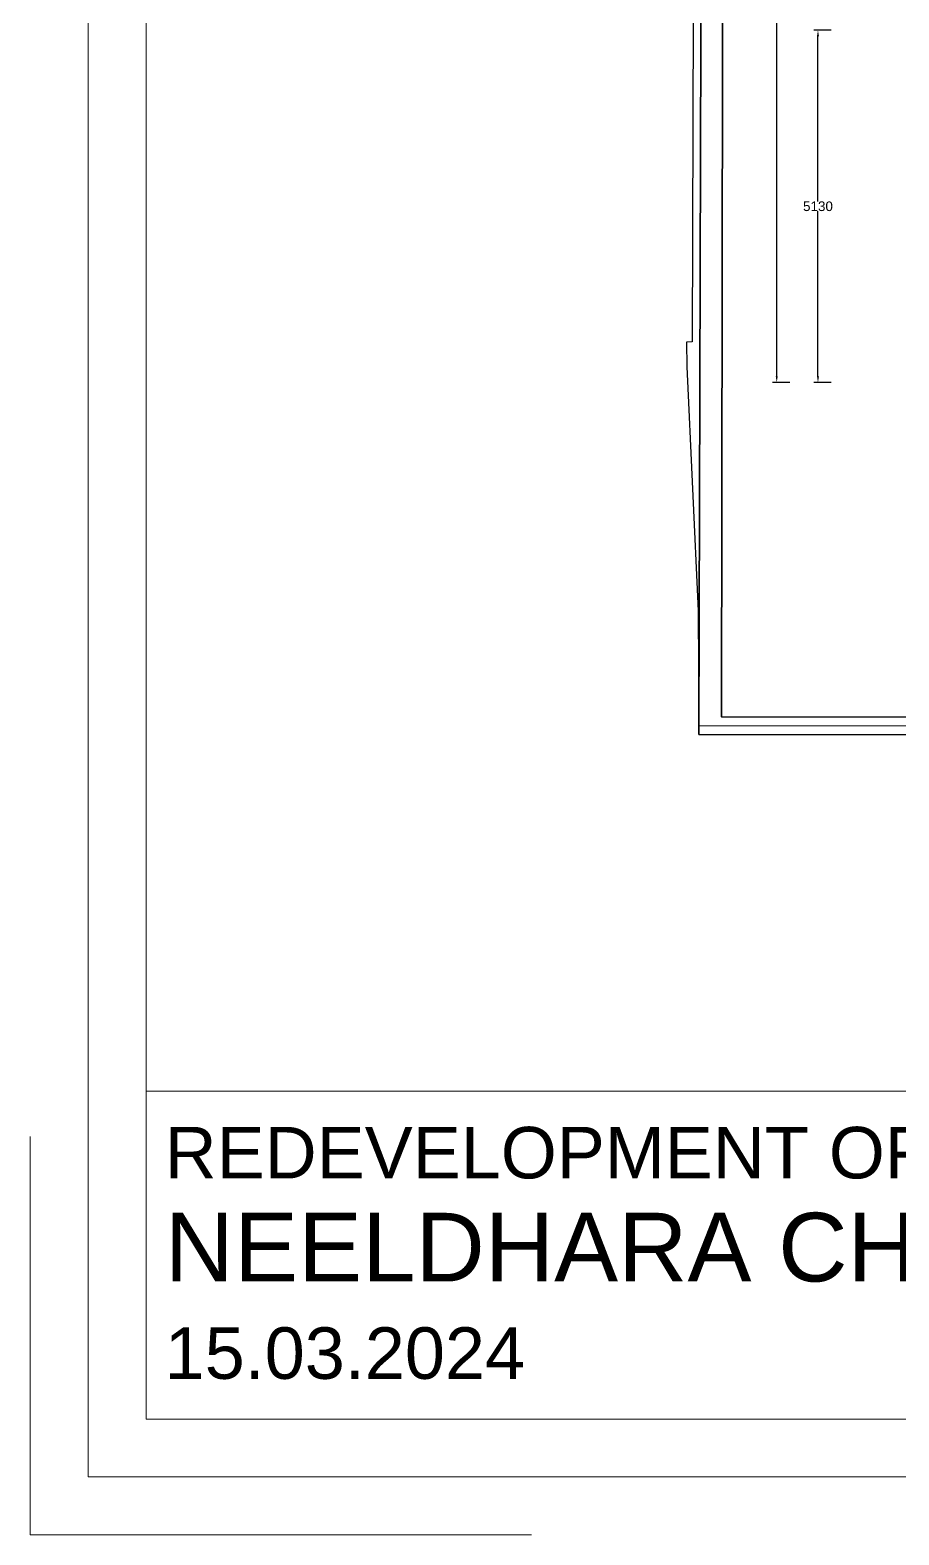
# Model space of a CAD drawing. Header units: millimetres. Extents: x 0 to 125073, y 0 to 71249.
# Drawn here: x 46992 to 59631, y 14795 to 36699 of the extents above; entities that cross this region are included whole.
import ezdxf

# ---------------------------------------------------------------- set-up
doc = ezdxf.new("R2010")
doc.units = ezdxf.units.MM
for name, color, linetype, lineweight in [('boundary', 20, 'Continuous', 25), ('DA_DRG BORDER', 54, 'Continuous', 18), ('DA_TEXT', 140, 'Continuous', 9), ('DA_WALL', 7, 'Continuous', 35)]:
    doc.layers.add(name, color=color, linetype=linetype, lineweight=lineweight)
doc.layers.add('PROP-DIM', color=2, linetype='CONTINUOUS')
doc.styles.get("Standard").update_dxf_attribs({"font": 'arial.ttf'})
doc.dimstyles.get("Standard").update_dxf_attribs({"dimtxt": 140, "dimasz": 90, "dimexe": 60, "dimexo": 60, "dimgap": 0.09, "dimtad": 1, "dimtih": 1, "dimtoh": 1, "dimdec": 4, "dimdsep": 46, "dimtxsty": 'Standard', "dimcen": 0.09, "dimazin": 3, "dimtfac": 1, "dimtdec": 4, "dimtmove": 0, "dimatfit": 3, "dimfxl": 1, "dimtolj": 1})

# ---------------------------------------------------------------- blocks, each defined once
blk = doc.blocks.new('Q34TQ34T4T444')
at = {"layer": 'boundary'}
blk.add_lwpolyline([(-59296, -21642), (-59325, -31184), (-59407, -31188), (-59405, -31549), (-59405, -31549), (-59405, -31549), (-59238, -35097), (-59229, -36769), (-59229, -36769), (-59229, -36769), (-38705, -36789), (-28372, -36770), (-28411, -33162), (-28468, -18451)], dxfattribs=at)
at = {"layer": 'DA_WALL'}
blk.add_lwpolyline([(-59228, -36899), (-38705, -36919), (-28241, -36899), (-28281, -33161), (-28338, -18576), (-22719, -18398), (-18332, -18590), (-8845, -18639), (52, -18631), (42, 176), (-3076, 1038), (-7905, 2462), (-13229, 2426), (-23008, 2411), (-26644, 2440), (-28540, 2484), (-39182, 2167), (-44944, 2013), (-44944, 2104), (-59118, 1905), (-59228, -36899)], dxfattribs=at)
blk.add_lwpolyline([(-58840, 1653), (-58899, -36640), (-38705, -36659), (-28503, -36640), (-28541, -33163), (-28599, -18325), (-22718, -18138), (-18325, -18330), (-8845, -18379), (-268, -18371), (-263, -9728), (-297, 0), (-3147, 788), (-7942, 2202), (-13228, 2166), (-23009, 2151), (-26648, 2180), (-28539, 2224), (-39174, 1907), (-45202, 1746), (-45203, 1840)], close=True, dxfattribs=at)
blk = doc.blocks.new('FHSDFGHSDNH')
at = {"layer": 'DA_DRG BORDER', "ltscale": 2000}
for points in [[(-53208, 700680), (23187, 700680), (23187, 645912), (-53208, 645912)], [(-52365, 699837), (22344, 699837), (22344, 646755), (-52365, 646755)]]:
    blk.add_lwpolyline(points, close=True, dxfattribs=at)
at = {"layer": 'DA_DRG BORDER'}
for points in [[(22344, 651530), (-52365, 651530)], [(-46758, 645069), (-54051, 645069), (-54051, 650867)]]:
    blk.add_lwpolyline(points, dxfattribs=at)
at = {"layer": 'DA_TEXT', "insert": (-52094, 651008), "char_height": 750, "attachment_point": 1}
blk.add_mtext_dynamic_manual_height_columns('REDEVELOPMENT OF\\P{\\H1.33333x;NEELDHARA CHS\\P\\H0.75x;15.03.2024}', width=14172.78, gutter_width=3750, heights=[-3630], dxfattribs=at)
blk = doc.blocks.new('_CLOSEDFILLED')
at = {"color": 0, "linetype": 'BYBLOCK'}
blk.add_solid([(-1, 0.16), (0, 0), (-1, -0.16)], dxfattribs=at)
blk = doc.blocks.new('*D1')
for p, q in [((58044, 57249), (57794, 57249)), ((57854, 44479.0675), (57854, 57159)), ((57854, 31659), (57854, 44338.9325)), ((58044, 31569), (57794, 31569))]:
    blk.add_line(p, q)
at = {"layer": 'Defpoints'}
for p in [(58104, 57249), (57854, 31569), (58104, 31569)]:
    blk.add_point(p, dxfattribs=at)
at = {"layer": 'PROP-DIM', "xscale": 90, "yscale": 90}
for p, rotation in [((57854, 57249), 90), ((57854, 31569), 270)]:
    blk.add_blockref('_CLOSEDFILLED', p, dxfattribs=dict(at, rotation=rotation))
at = {"layer": 'PROP-DIM', "insert": (57854, 44409), "char_height": 140, "attachment_point": 5}
blk.add_mtext('25680', dxfattribs=at)
blk = doc.blocks.new('*D2')
for p, q in [((58644, 36699), (58394, 36699)), ((58454, 34204.0675), (58454, 36609)), ((58454, 31659), (58454, 34063.9325)), ((58644, 31569), (58394, 31569))]:
    blk.add_line(p, q)
at = {"layer": 'Defpoints'}
for p in [(58704, 36699), (58454, 31569), (58704, 31569)]:
    blk.add_point(p, dxfattribs=at)
at = {"layer": 'PROP-DIM', "xscale": 90, "yscale": 90}
for p, rotation in [((58454, 36699), 90), ((58454, 31569), 270)]:
    blk.add_blockref('_CLOSEDFILLED', p, dxfattribs=dict(at, rotation=rotation))
at = {"layer": 'PROP-DIM', "insert": (58454, 34134), "char_height": 140, "attachment_point": 5}
blk.add_mtext('5130', dxfattribs=at)

msp = doc.modelspace()

# ---------------------------------------------------------------- block references
for name, p in [('FHSDFGHSDNH', (101042.82231, -630273.79667)), ('Q34TQ34T4T444', (115949.05898, 63344.49216))]:
    msp.add_blockref(name, p)

# ---------------------------------------------------------------- dimensions: what is measured, and where the dimension line sits
at = {"layer": 'PROP-DIM'}
for base, p1, p2, picture, middle in [((57854, 31569), (58104, 31569), (58104, 57249), '*D1', (57854, 44409)), ((58454, 31569), (58704, 31569), (58704, 36699), '*D2', (58454, 34134))]:
    dim = msp.add_linear_dim(base=base, p1=p1, p2=p2, angle=90, dimstyle='Standard', dxfattribs=at)
    dim.commit()
    dim.dimension.update_dxf_attribs({"geometry": picture, "text_midpoint": middle})

doc.saveas('drawing.dxf')
